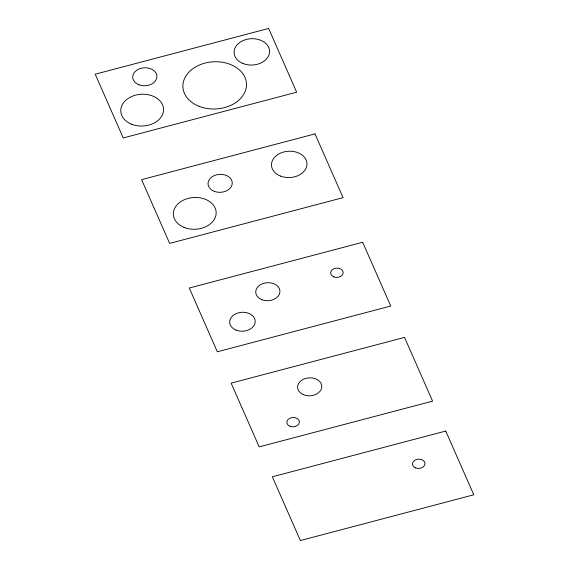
<?xml version="1.0" encoding="UTF-8"?>
<svg xmlns="http://www.w3.org/2000/svg" width="569" height="569" viewBox="0 0 569 569"><rect width="100%" height="100%" fill="white"/><g stroke="black" fill="none" stroke-linecap="round" stroke-linejoin="round"><path stroke-width="0.85" d="M268.611 28.45L95.208 74.205L123.253 137.954L296.662 92.199L268.611 28.45M315.006 133.893L141.596 179.648L169.647 243.404L343.057 197.649L315.006 133.893M362.688 242.273L189.285 288.028L217.33 351.777L390.739 306.03L362.688 242.273M404.538 337.396L231.135 383.143L259.18 446.9L432.589 401.145L404.538 337.396M445.747 431.046L272.338 476.801L300.389 540.55L473.792 494.795L445.747 431.046M280.517 176.084A17.76 13.172 -3 0 0 306.976 163.836A17.76 13.172 -3 0 0 280.197 153.253A17.76 13.172 -3 0 0 280.517 176.084M184.015 227.38A21.423 15.896 -3 0 0 216.17 212.898A21.423 15.896 -3 0 0 184.086 199.826A21.423 15.896 -3 0 0 184.015 227.38M333.832 276.911A6.295 4.666 -3 0 0 343.207 272.572A6.295 4.666 -3 0 0 333.719 268.824A6.295 4.666 -3 0 0 333.832 276.911M261.911 299.692A12.113 8.99 -3 0 0 279.941 291.314A12.113 8.99 -3 0 0 261.655 284.123A12.113 8.99 -3 0 0 261.911 299.692M236.035 330.098A12.767 9.474 -3 0 0 255.197 321.464A12.767 9.474 -3 0 0 236.085 313.675A12.767 9.474 -3 0 0 236.035 330.098M303.761 394.808A12.113 8.99 -3 0 0 321.791 386.429A12.113 8.99 -3 0 0 303.505 379.239A12.113 8.99 -3 0 0 303.761 394.808M290.012 426.295A6.295 4.666 -3 0 0 299.386 421.956A6.295 4.666 -3 0 0 289.898 418.208A6.295 4.666 -3 0 0 290.012 426.295M415.647 467.931A6.295 4.666 -3 0 0 425.022 463.593A6.295 4.666 -3 0 0 415.534 459.837A6.295 4.666 -3 0 0 415.647 467.931M243.112 63.564A17.76 13.172 -3 0 0 269.571 51.324A17.76 13.172 -3 0 0 242.792 40.74A17.76 13.172 -3 0 0 243.112 63.564M131.425 124.142A21.423 15.896 -3 0 0 163.58 109.653A21.423 15.896 -3 0 0 131.496 96.588A21.423 15.896 -3 0 0 131.425 124.142M214.221 191.312A12.113 8.99 -3 0 0 232.252 182.934A12.113 8.99 -3 0 0 213.965 175.743A12.113 8.99 -3 0 0 214.221 191.312M138.893 84.753A12.113 8.99 -3 0 0 156.923 76.374A12.113 8.99 -3 0 0 138.63 69.183A12.113 8.99 -3 0 0 138.893 84.753M199.129 106.339A31.821 23.614 -3 0 0 246.491 84.333A31.821 23.614 -3 0 0 198.453 65.435A31.821 23.614 -3 0 0 199.129 106.339"/></g></svg>
